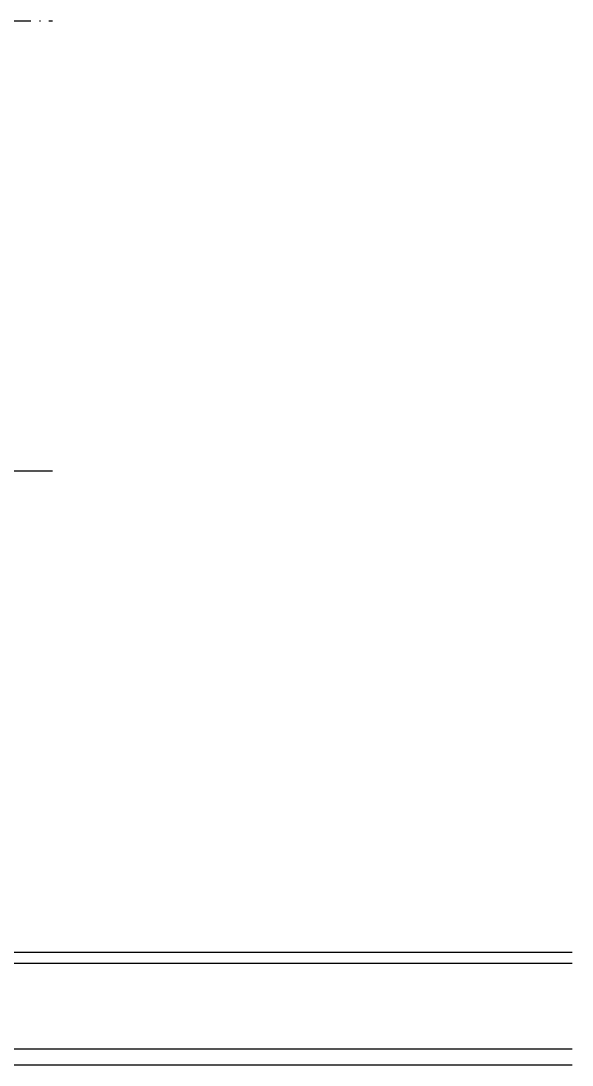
# Model space of a CAD drawing. Extents: x 198753 to 882193, y -399300 to 132460.
# Drawn here: x 414169 to 419311, y -1050 to 8700 of the extents above; entities that cross this region are included whole.
import ezdxf

# ---------------------------------------------------------------- set-up
doc = ezdxf.new("R2010")
doc.units = 0
doc.header["$LTSCALE"] = 1000
doc.header["$MEASUREMENT"] = 0
doc.linetypes.add('DOTE', pattern=[2.42, 2, -0.2, 0.02, -0.2])
doc.layers.add('04-不打印_辅助线', color=165, linetype='Continuous', plot=False)
doc.layers.add('A_AXIS-轴线', color=36, linetype='DOTE')

msp = doc.modelspace()

# ---------------------------------------------------------------- linework, layer by layer
at = {"layer": '04-不打印_辅助线', "color": 251}
for p, q in [((419311, 0), (338573.5, 0)), ((419311, -100), (338573.5, -100)), ((419311, -900), (338573.5, -900)), ((419311, -1050), (338573.5, -1050))]:
    msp.add_line(p, q, dxfattribs=at)
at = {"layer": 'A_AXIS-轴线', "ltscale": 0.4}
for p, q in [((407654.9, 8700), (414462.8, 8700)), ((410109.6, 4500), (414462.8, 4500))]:
    msp.add_line(p, q, dxfattribs=at)

doc.saveas('drawing.dxf')
